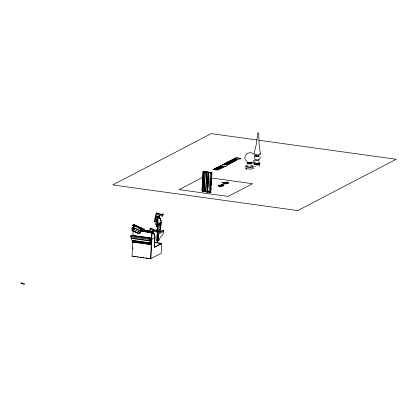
<?xml version="1.0" encoding="UTF-8"?>
<svg xmlns="http://www.w3.org/2000/svg" width="417" height="417" viewBox="0 0 417 417"><rect width="100%" height="100%" fill="white"/><g stroke="black" fill="none" stroke-linecap="round" stroke-linejoin="round"><path stroke-width="0.63" d="M154.707 242.564L161.723 243.538L154.342 247.385L154.915 236.069L153.988 234.213L152.116 232.837M132.267 240.098L132.45 240.682L150.996 243.236L151.152 244.602L132.658 242.032L132.502 240.672M160.545 231.508L161.071 220.583M161.045 222.527L160.826 225.983M160.503 230.971L160.509 231.247M158.184 217.648L155.671 216.626L155.197 219.571L157.616 220.348M131.381 238.425L131.506 240.213L150 242.777L149.922 240.99L131.381 238.425L131.402 237.966A1.147 0.401 -82.1 0 1 131.053 237.409A1.48 0.521 -82.1 0 0 130.625 236.736L130.672 235.829L131.423 235.443L149.917 238.008L150.678 239.853L154.884 237.659M132.887 235.647L133.138 230.684M154.717 242.433L161.728 243.408L161.233 253.234L150.532 258.811L132.033 256.247L132.82 240.755M132.762 248.97L132.83 247.651M138.851 233.723L139.262 234.02L139.784 233.692A1.022 0.928 62.5 0 1 140.008 233.113L140.091 233.025A1.022 0.928 62.5 0 0 140.31 232.446L140.534 231.091M149.875 240.99L149.896 240.536A1.147 0.401 -82.1 0 1 149.547 239.973A1.48 0.521 -82.1 0 0 149.124 239.301L149.166 238.399L149.917 238.008M151.35 238.837L151.663 232.634L140.185 231.039M150.532 258.811L151.345 242.673L151.715 242.522M151.152 244.602L151.585 239.379L150.985 237.992L132.491 235.428L131.678 235.85M151.757 239.29L152.09 232.769L151.663 232.634M151.882 239.228L150.897 258.618L148.984 258.352M155.713 223.277L155.65 224.476A2.924 1.027 -82.1 0 1 156.14 224.706A1.611 0.568 -82.1 0 1 156.339 225.555A1.251 0.438 -82.1 0 0 156.495 226.217A2.267 0.798 -82.1 0 0 156.875 226.4L156.849 226.937L157.318 226.692A0.897 0.313 -82.1 0 0 157.584 227.182L157.496 227.213A1.235 0.433 -82.1 0 1 157.292 227.062M157.073 226.817L157.1 226.28A1.35 0.474 -82.1 0 1 156.74 225.347A1.741 0.61 -82.1 0 0 156.276 224.153L156.333 222.954L157.173 222.516L157.855 224.169M157.511 227.182L156.896 240.974A21.251 7.449 -82.1 0 0 157.136 241.057L157.167 241.068A13.876 4.868 -82.1 0 0 157.694 241.135L157.798 241.125A7.381 2.591 -82.1 0 0 158.371 240.901L158.392 240.885A4.691 1.647 -82.1 0 0 159.2 239.864L160.337 237.283A4.608 1.616 -82.1 0 1 160.571 236.898L161.77 235.73A23.024 8.074 -82.1 0 0 162.02 235.522L162.698 234.708A2.893 1.011 -82.1 0 0 163.057 233.88L163.568 231.451A14.413 5.051 -82.1 0 0 163.719 230.241L160.759 231.633M156.886 240.969L157.746 223.913L156.86 222.683M157.767 226.155L158.194 217.434C158.132 218.211 158.132 216.637 158.288 217.45M157.845 226.113L157.949 224.122M157.167 241.068L158.043 223.757L160.342 225.706L157.881 226.989L160.503 222.475L160.013 232.17L157.715 230.22L160.175 228.938L157.553 233.452L163.73 230.111M158.371 240.896L158.726 233.979L157.725 241.13M160.456 231.941L161.03 220.65L160.175 218.56L159.169 218.023M202.975 171.794L203.965 172.054L202.98 191.45L201.995 191.189L203.063 171.752L202.115 190.496M210.601 192.3L202.917 191.481L203.965 172.054M205.195 172.226L204.148 191.648L205.195 172.226L204.049 171.809L206.092 171.757M206.733 172.44L205.69 191.862L206.733 172.44L205.581 172.044L207.635 171.971M207.233 192.081L208.219 172.685L211.779 172.774L208.761 172.403L208.401 179.513M207.442 189.876L207.572 187.29M207.869 181.473L208 178.888M207.656 191.862L208.636 172.466M210.356 192.294L211.336 172.904L210.575 172.919L211.403 172.93L210.418 192.32L209.589 192.31L210.986 192.263L207.775 191.794L207.875 189.855M207.974 187.916L208.302 181.452M209.563 192.305L209.204 192.352L210.33 172.956L210.679 172.836L210.21 172.972M210.267 189.01L210.361 187.066M210.689 180.603L210.788 178.664M210.793 189.547L210.893 187.608M211.002 185.122L211.07 183.829M211.2 181.244L211.315 179.206M211.492 175.427L211.429 176.719L211.539 175.427M210.783 190.293L210.913 187.707M211.023 185.132L211.111 183.829M211.21 181.89L211.341 179.305M210.799 192.169L211.007 187.608M211.106 185.669L211.435 179.206M211.549 177.308L211.982 172.841L211.403 172.93M246.598 169.787L246.666 168.494M259.254 166.336L259.353 164.397M254.724 158.695L254.782 157.131L254.261 155.322M159.153 217.742L159.549 215.281L159.211 217.413L158.825 217.293L159.169 215.156M159.039 216.715L159.205 215.662M159.096 217.377L159.195 216.762L155.822 215.683M162.364 216.178L162.635 214.489A0.829 0.292 -82.1 0 1 163.047 213.759A0.829 0.292 -82.1 0 1 163.193 214.672C163.334 213.968 162.453 213.332 162.427 216.204L156.067 214.161M134.837 226.285L132.361 225.514L132.554 225.253A0.636 0.594 -65.4 0 0 133.153 224.706L133.821 224.341L134.331 224.831A0.636 0.594 -65.4 0 0 134.707 225.55C135.343 226.191 133.419 225.467 134.472 225.534A0.73 0.683 -65.4 0 1 134.227 224.904L134.086 224.972M133.122 225.503L132.783 225.3A0.73 0.683 -65.4 0 0 133.237 224.768M133.336 224.846L133.508 224.575M134.357 228.266L133.31 228.12L133.08 229.423L132.768 229.376L133.002 228.073L131.954 227.932M135.728 225.957L133.987 225.164L134.071 224.685L144.616 229.517A0.636 0.594 -65.4 0 0 144.991 230.257L145.085 230.554L134.727 225.727M133.987 225.164L133.367 227.791L134.415 227.937L133.972 229.548A0.923 0.86 -65.4 0 1 133.68 230.095L133.586 230.174A0.923 0.86 -65.4 0 0 133.294 230.721L132.648 231.034L132.121 230.559A0.928 0.865 -65.4 0 0 132.08 230.069L131.944 229.803A0.928 0.865 -65.4 0 1 131.876 229.256L132.012 227.604L133.059 227.75L133.456 224.601L134.071 224.685M140.701 230.669L140.883 229.611M140.915 231.242L141.379 228.594L139.638 227.797M141.139 229.063L143.412 230.205L141.123 229.162M144.345 229.652L144.339 229.355M144.371 229.673L136.974 226.181M134.097 225.54L144.365 230.34L134.081 225.633M154.535 234.156L153.029 233.291L153.456 230.794L153.086 232.921L152.711 232.754L153.081 230.627M152.924 232.191L153.107 231.148M152.971 232.868L153.081 232.259L149.776 230.778M140.519 230.492L153.274 232.264L153.148 232.712L153.248 232.076M156.208 232.029L156.505 230.346A0.829 0.292 -82.1 0 1 156.922 229.652A0.829 0.292 -82.1 0 1 157.058 230.591C157.204 230.022 156.427 228.975 156.276 232.055L150.042 229.267M132.768 229.376L133.002 228.073M153.472 231.675L153.336 232.076L153.357 231.628L153.44 232.123L153.795 231.852L153.524 233.499M133.065 230.742L139.784 233.692M254 153.805L256.351 144.053L257.899 133.007L258.311 132.648L258.686 133.044L259.103 144.173L260.448 154.097M153.43 233.463L153.628 232.42L153.274 232.264M158.001 217.982L158.392 216.887M211.362 172.529L211.753 172.706M227.599 182.985L228.208 183.235M254.167 160.17L252.926 161.572M203.084 191.189L204.21 191.617M224.893 182.828L224.356 182.745L225.034 182.74M259.51 159.367L260.224 158.132L260.036 156.823M133.758 224.68L141.342 228.099M228.172 183.308L226.483 183.397M143.74 229.147L144.225 229.074L144.49 229.486M208.87 172.143L207.093 172.252L208.328 172.424L207.911 172.643L206.926 192.034L207.671 191.804L206.113 191.648L207.885 191.533M208.761 172.403L209.178 172.185C208.87 172.362 203.199 171.059 203.063 171.752M211.2 172.565L211.367 172.502M202.97 177.204L179.154 189.62L228.224 196.428L252.608 183.72L211.82 178.059M211.8 172.711L211.263 172.57M221.849 182.427L225.571 182.641M219.259 185.607L219.65 185.403L218.529 185.242M218.623 185.19L220.16 185.138M223.449 182.677L224.57 182.839L224.148 183.058M224.57 182.839L223.272 182.662L225.081 182.573M220.108 185.304L222.631 185.711M224.768 182.881L226.905 183.251M207.775 191.794L208.192 191.58M225.388 182.615L225.144 182.745L226.556 182.927M219.999 185.549L218.529 186.31L220.28 186.555L221.75 185.789M220.405 185.336L221.875 184.569L223.627 184.814L222.157 185.575M225.326 182.771L226.796 182.005L228.547 182.25L227.077 183.011M218.925 186.368L220.395 185.601L221.182 185.727M220.176 185.304L220.802 185.388L222.266 184.627M223.846 183.803L225.316 183.037M225.722 182.823L227.192 182.062M219.91 186.503L221.38 185.737L221.985 185.815L221.682 185.919M221.552 185.476C220.087 185.325 223.569 185.789 223.257 184.762M224.831 183.939L226.301 183.172M226.567 182.927L228.177 182.198M226.671 183.225L225.201 183.991L223.449 183.746L224.919 182.985L224.367 182.656M209.35 192.352L209.61 192.216M226.916 183.256L226.426 183.355M227.223 183.032L227.557 182.891M227.343 183.256L224.831 182.875M227.51 183.167L224.956 182.813M210.663 192.138L210.481 192.028M222.621 185.904L223.288 185.852L222.6 185.575M210.809 192.19L210.533 192.305L211.518 172.914M222.871 185.883L223.111 185.779L222.694 185.706M160.946 222.245L157.428 224.132L157.772 217.299L155.088 217.121L154.462 221.959L157.527 222.162M157.73 224.237L158.027 224.08M157.631 226.228L157.923 226.071M157.798 228.605L160.258 227.322M132.658 242.032L141.759 243.184M150.985 237.992L150.172 238.415L150.115 239.613A1.741 0.61 -82.1 0 1 150.573 240.698L150.579 240.979A1.35 0.474 -82.1 0 0 150.938 241.74L150.912 242.277L151.157 242.152A0.917 0.323 -82.1 0 0 151.376 242.689M163.568 231.451L157.496 234.62L157.798 241.125M150 242.777L150.777 242.376L150.996 243.236M132.033 256.247L132.403 256.054M161.728 243.408L154.478 247.166L154.968 235.986L154.024 234.083L153.034 233.583M221.828 185.951L222.605 185.93M226.801 183.371L227.526 183.365M221.917 185.899L222.595 185.904M254.459 166.242L255.538 166.19M224.018 182.839L225.243 182.776M206.796 191.815L208.015 191.757M227.708 183.35L227.369 183.272M154.676 220.312L157.61 220.504M154.514 221.563L157.548 221.766M225.946 182.839L226.494 182.912M226.071 183.157L225.55 183.089M221.109 185.721L220.629 185.654M223.543 182.625L224.727 182.755M256.955 139.966L211.205 133.617L112.783 184.919L297.728 210.575L396.15 159.278L258.889 140.237M203.903 172.085L208.219 172.685M226.019 182.672L227.004 182.808M225.894 182.735L226.879 182.87M226.707 182.964L227.286 183.053M227.614 183.141L228.057 183.167L227.505 182.985M224.403 183.089L221.86 182.49M225.018 183.193L226.129 183.266M220.244 185.132L220.65 185.205M221.099 185.237L222.084 185.372M220.974 185.299L221.959 185.435M221.787 185.529L222.365 185.617M223.074 185.685L222.694 185.57M219.769 185.341L218.352 185.226L219.65 185.403M219.91 185.44L222.808 185.883M219.764 185.518L220.395 185.601M220.098 185.758L221.208 185.831M141.003 228.052L141.28 228.089M144.402 229.574L144.501 229.59A0.73 0.683 -65.4 0 0 144.751 230.231L144.381 230.241M143.427 230.111L143.073 230.007A0.73 0.683 -65.4 0 0 143.495 229.564M140.602 229.856L150.214 231.2M141.399 230.017L149.687 231.164M141.04 230.106L142.953 230.372M144.23 230.549L146.143 230.815M147.42 230.992L149.333 231.258M140.529 230.283L151.371 231.789M140.607 231.174L152.09 232.769M151.752 233.061L153.029 233.239L152.127 232.827M139.111 232.274L139.419 232.321L138.267 231.789M130.672 235.829L149.166 238.399M130.625 236.736L149.124 239.301M131.402 237.966L149.896 240.536M132.481 241.094L150.975 243.658M143.036 243.361L151.324 244.513M133.68 256.231L135.593 256.497M136.87 256.674L138.142 256.851M140.055 257.117L141.332 257.294M142.609 257.471L143.886 257.643M145.799 257.909L147.712 258.175M205.753 191.83L204.982 191.612M210.731 192.091L210.403 192.039M162.583 214.818L156.286 212.8L155.723 216.298L158.825 217.293M156.224 213.186L162.521 215.203M155.755 216.1L159.127 217.184M159.158 218.101L160.185 218.43M155.463 217.935L157.704 218.654M155.26 219.18L157.636 219.941M156.448 230.669L150.276 227.911L149.667 231.393L152.711 232.754M150.209 228.297L156.38 231.054M149.703 231.195L153.008 232.676M152.075 233.087L154.519 234.182M134.118 224.872L135.833 225.66M140.154 227.797L141.3 228.318M140.206 227.901L141.347 228.422M139.794 227.818L140.956 228.349M137.693 227.593L139.408 228.375M132.47 225.415L133.617 225.936M141.045 229.334L142.666 230.231L142.843 229.955A0.636 0.594 -65.4 0 0 143.391 229.574M134.415 227.937L141.962 231.388L141.905 231.711L133.946 228.057M133.972 229.548L140.466 232.467M132.929 230.856L134.107 231.399M135.285 231.941L138.83 233.556M132.71 230.83L138.611 233.525M207.145 191.632L207.666 191.935M253.301 154.076C249.001 149.521 241.469 157.006 246.478 161.28M160.211 218.461L161.061 220.515M158.043 217.069L158.345 217.799M157.235 226.926A1.235 0.433 -82.1 0 1 157.199 226.754M257.873 155.286A1.96 0.443 2.9 0 1 258.608 156.031A1.96 0.443 2.9 0 1 255.423 155.791A1.96 0.443 2.9 0 1 256.867 155.207M257.961 162.098A3.159 0.714 2.9 0 1 259.317 163.261A3.159 0.714 2.9 0 1 254.313 163.037A3.159 0.714 2.9 0 1 255.548 161.994M258.66 155.916A1.96 0.443 2.9 0 1 257.404 156.568A1.96 0.443 2.9 0 1 255.308 155.864M255.558 155.776A1.96 0.443 2.9 0 1 256.351 155.671M259.786 153.711A3.258 0.74 2.9 0 1 257.696 154.801A3.258 0.74 2.9 0 1 254.208 153.628M258.655 159.878A2.205 0.5 2.9 0 1 257.237 160.618A2.205 0.5 2.9 0 1 254.876 159.82M259.661 163.083A3.159 0.714 2.9 0 1 256.804 163.944A3.159 0.714 2.9 0 1 253.838 162.823M259.671 164.241A2.992 0.678 2.9 0 1 257.894 164.877A2.992 0.678 2.9 0 1 254.37 164.507M253.969 164.334A2.992 0.678 2.9 0 1 253.76 164.152M258.905 159.492A1.96 0.443 2.9 0 1 256.731 159.779A1.96 0.443 2.9 0 1 255.016 159.2M259.181 164.538A2.658 0.605 2.9 0 1 254.631 164.47M250.815 165.325A3.722 0.844 2.9 0 1 252.415 166.691A3.722 0.844 2.9 0 1 246.515 166.425A3.722 0.844 2.9 0 1 247.969 165.195M251.967 162.312A2.559 0.579 2.9 0 1 249.319 162.99A2.559 0.579 2.9 0 1 247.573 161.978M251.67 163.349A2.294 0.521 2.9 0 1 249.595 163.975A2.294 0.521 2.9 0 1 247.437 163.162M251.696 162.833A2.294 0.521 2.9 0 1 251.008 163.412A2.294 0.521 2.9 0 1 248.219 163.287M247.792 163.172A2.294 0.521 2.9 0 1 247.463 162.64M252.035 162.786A2.664 0.605 2.9 0 1 249.627 163.511A2.664 0.605 2.9 0 1 247.125 162.562M253.27 167.843A4.29 0.97 2.9 0 1 249.95 169.031A4.29 0.97 2.9 0 1 245.081 167.717M252.817 166.581A3.722 0.844 2.9 0 1 249.934 167.613A3.722 0.844 2.9 0 1 245.707 166.477M251.774 162.067A2.163 0.49 2.9 0 1 249.95 162.531A2.163 0.49 2.9 0 1 247.5 161.999M235.303 158.205L235.61 158.564L234.703 158.267L235.454 157.881L237.523 157.855L241.062 158.658L239.17 159.059L240.479 158.627L237.565 157.991L235.303 158.205M214.515 168.687L219.358 169.354L217.914 168.713C227.536 168.942 207.755 167.097 219.65 168.577L217.231 168.619L218.492 169.172L214.515 168.687M230.538 160.337L235.381 161.004L233.937 160.357C243.559 160.587 223.783 158.741 235.678 160.227L233.259 160.264L234.516 160.816L230.538 160.337M213.139 169.438C217.882 170.558 216.162 169.484 218.326 169.943C217.773 168.567 214.891 170.355 213.723 169.458C216.246 169.177 214.719 168.807 213.139 169.438M220.14 165.752L226.04 166.519L220.14 165.752M229.83 160.696L232.066 161.071C230.252 161.947 234.271 162.171 234.766 161.311L229.83 160.696M233.124 162.13L228.787 161.645L227.296 162.114L228.459 161.462L233.124 162.13M218.664 166.513L222.845 167.165C221.344 168.348 225.774 165.992 223.059 167.05L218.664 166.513M224.466 163.49L228.646 164.142C227.093 165.356 231.591 162.964 228.86 164.027L224.466 163.49M218.935 167.988L220.358 167.598L221.688 167.78L220.744 168.275L221.119 168.379L222.417 167.749L217.669 167.087L216.517 167.691L217.992 167.269L219.827 167.525L218.935 167.988M224.737 164.965L226.16 164.574L227.489 164.757L226.53 165.304L226.921 165.356L228.219 164.725L223.47 164.063L222.303 164.715L223.793 164.246L225.628 164.501L224.737 164.965M228.172 163.172L229.595 162.781L230.929 162.969L229.965 163.511L230.361 163.568L231.654 162.932L226.905 162.276L225.738 162.927L227.229 162.453L229.063 162.708L228.172 163.172M159.273 223.116L159.018 223.72L159.476 223.481L159.273 223.116M20.86 282.929L21.476 283.346A1.35 0.308 2.9 0 0 22.158 283.716A1.741 0.396 2.9 0 1 23.029 284.191L24.692 284.076L24.009 283.336L20.876 282.919M232.029 161.442L233.103 161.707L234.026 161.348L232.597 161.144L232.029 161.442M237.372 159.565C232.55 160.43 232.577 157.777 237.372 159.565M237.935 159.617C231.221 160.701 232.055 157.329 237.935 159.617"/></g></svg>
